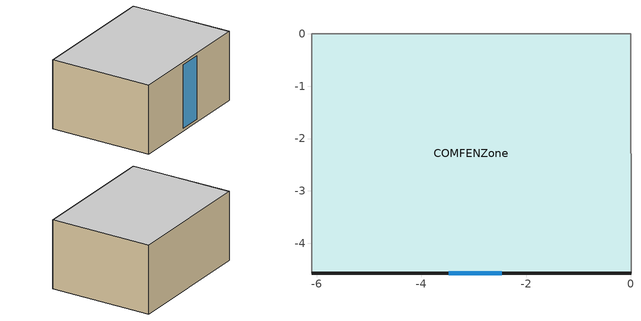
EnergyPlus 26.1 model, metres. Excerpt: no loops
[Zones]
COMFENZone
 floor adiabatic (FLOOR-1): -6.1,-4.57 -6.1,0 0,0 0,-4.57 z0
 wall outside (ExtWall_Const): -6.1,-4.57 0,-4.57 z0:3.05
 wall adiabatic (INTWALL-1): 0,-4.57 0,0 -6.1,0 -6.1,-4.57 z0:3.05
 window (CFS_Glz_1): -3.48,-4.57 -2.47,-4.57 z0.11:2.93
 ceiling adiabatic (CEILING-1): 0,-4.57 0,0 -6.1,0 -6.1,-4.57 z3.05
[Building]
Office: Loads convergence tolerance value=0.04; Maximum number of warmup days=25; Minimum number of warmup days=6; North axis=0; Solar distribution=FullInteriorAndExteriorWithReflections; Temperature convergence tolerance value=0.4; Terrain=Suburbs
[Site:GroundTemperature:BuildingSurface]
5.93, 3.8, 3.34, 3.98, 7.18, 10.62, 13.78, 15.98, 16.49, 15.25, 12.51, 9.17
[Site:Location]
Chicago Ohare Intl Ap_IL_USA Design_Conditions: Elevation=201; Latitude=41.98; Longitude=-87.92; Time zone=-6
[SizingPeriod:DesignDay] Barometric pressure=98934; Day of month=21; Daylight saving time indicator=No; Dry bulb temperature range modifier type=DefaultMultipliers; Humidity condition type=WetBulb; Rain indicator=No; Snow indicator=No
Name | Ashrae clear sky optical depth for beam irradiance taub | Ashrae clear sky optical depth for diffuse irradiance taud | Daily dry bulb temperature range | Day type | Maximum dry bulb temperature | Month | Solar model indicator | Wetbulb or dewpoint at maximum dry bulb | Wind direction | Wind speed | Sky clearness
Chicago Ohare Intl Ap Ann Clg .4% Condns DB=>MWB | 0.455 | 2.05 | 10.5 | SummerDesignDay | 33.3 | 7 | ASHRAETau | 23.7 | 230 | 5.2
Chicago Ohare Intl Ap Ann Htg 99.6% Condns DB |  |  | 0 | WinterDesignDay | -20 | 1 | ASHRAEClearSky | -20 | 270 | 4.9 | 0
[Construction]
CEILING-1: CC24
ExtWall_Const: Mat_46, Mat_63, Mat_26, Mat_Composite_88_52, Mat_26
FLOOR-1: CC24, CP01
INTWALL-1: GP02, AL21, GP02
InteriorFurnishings: Std Wood 6inch
[Construction:ComplexFenestrationState]
CFS_Glz_1: CFS_Glz_1_Layer_1_bAbs, CFS_Glz_1_Layer_1_fAbs, Glass_103_Layer, CFS_Glz_1_Basis, None, LBNLWINDOW, Gap_1_Glz_1_Layer_1, CFS_Glz_1_RbSol, CFS_Glz_1_TfSol, CFS_Glz_1_Rbvis, CFS_Glz_1_Tfvis, ThermParam_Glz_1, CFS_Glz_1_Layer_2_bAbs, CFS_Glz_1_Layer_2_fAbs, Shade_14_Layer
[Material] Thermal absorptance=0.9
Name | Conductivity | Density | Roughness | Solar absorptance | Specific heat | Thickness | Visible absorptance
CC24 | 0.361 | 1280 | MediumRough | 0.75 | 838 | 0.1016 | 0.75
GP02 | 0.16 | 801 | MediumSmooth | 0.75 | 837 | 0.0159 | 0.75
Mat_26 | 0.158651 | 640.7384 | MediumSmooth | 0.5 | 1130.436 | 0.015875 | 0.5
Mat_46 | 1.80274 | 2242.58 | MediumSmooth | 0.5 | 837.36 | 0.0254 | 0.5
Mat_63 | 0.036057 | 20.0231 | MediumRough | 0.5 | 1465.38 | 0.02413 | 0.5
Mat_Composite_88_52 | 0.0432684 | 52.7858 | Rough | 0.7 | 911.937 | 0.0836148 | 0.7
Std Wood 6inch | 0.12 | 540 | MediumSmooth | 0.7 | 1210 | 0.15 | 0.7
[Material:AirGap]
AL21: Thermal resistance=0.157
[Material:NoMass]
CP01: Roughness=Rough; Solar absorptance=0.75; Thermal absorptance=0.9; Thermal resistance=0.366; Visible absorptance=0.75
[WindowMaterial:ComplexShade]
Shade_14_Layer: Back emissivity=0.9; Bottom opening multiplier=0; Conductivity=159.2276; Front emissivity=0.9; Front opening multiplier=0.05; Ir transmittance=0; Layer type=VenetianHorizontal; Left side opening multiplier=0; Right side opening multiplier=0; Slat angle=45; Slat conductivity=159.2276; Slat curve=0; Slat spacing=0.0201; Slat thickness=0.001; Slat width=0.0254; Thickness=0.001016; Top opening multiplier=0
[WindowMaterial:Gap]
Gap_1_Glz_1_Layer_1: Gas or gas mixture=Gap_1_W_0_0127; Pressure=101300; Thickness=0.0127
[WindowMaterial:Gas]
Gap_1_W_0_0127: Gas type=Air; Thickness=0.0127
[WindowMaterial:Glazing]
Glass_103_Layer: Back side infrared hemispherical emissivity=0.84; Conductivity=1; Front side infrared hemispherical emissivity=0.84; Infrared transmittance at normal incidence=0; Optical data type=BSDF; Poisson s ratio=0.22; Thickness=0.005715; Young s modulus=7.2e+10
[AvailabilityManager:NightCycle]
SYS-1 Availability 1: Applicability schedule=SysAvailApplicSch; Control type=CycleOnAny; Cycling run time=7200; Cycling run time control type=FixedRunTime; Fan schedule=FAN-SCHED; Thermostat tolerance=4
[Daylighting:Controls]
COMFENZone_DaylCtrl: Daylighting reference point name 1=COMFENZone_DaylRefPt1; Fraction of lights controlled by reference point 1=1; Illuminance setpoint at reference point 1=538.195; Daylighting method=SplitFlux; Glare calculation azimuth angle of view direction clockwise from zone y axis=90; Glare calculation daylighting reference point=COMFENZone_DaylRefPt1; Lighting control type=Continuous; Maximum allowable discomfort glare index=22; Minimum input power fraction for continuous or continuousoff dimming control=0.1; Minimum light output fraction for continuous or continuousoff dimming control=0.05; Number of stepped control steps=3; Probability lighting will be reset when needed in manual stepped control=1; Zone or space=COMFENZone
[ElectricEquipment]
COMFENZone ElecEq: Design level=27.877; Design level calculation method=EquipmentLevel; End use subcategory=0; Fraction latent=0; Fraction lost=0; Fraction radiant=0.5; Schedule=EQUIP-SCHED; Zone or zonelist or space or spacelist=COMFENZone
[InternalMass]
COMFENZone Internal Mass: Zone or zonelist=COMFENZone; Construction=InteriorFurnishings; Surface area=55.754
[Lights]
COMFENZone Lights: Design level calculation method=LightingLevel; End use subcategory=GeneralLights; Fraction radiant=0.7; Fraction replaceable=1; Fraction visible=0.2; Lighting level=83.631; Return air fraction=0; Schedule=LIGHT-SCHED; Zone or zonelist or space or spacelist=COMFENZone
[Matrix:TwoDimension]
Name | Number of columns | Number of rows | Value 1 | Value 2 | Value 3 | Value 4 | Value 5 | Value 6 | Value 7 | Value 8 | Value 9 | Value 10 | Value 11 | Value 12 | Value 13 | Value 14 | Value 15 | Value 16 | Value 17 | Value 18 | Value 19 | Value 20 | Value 21 | Value 22 | Value 23 | Value 24 | Value 25 | Value 26 | Value 27 | Value 28 | Value 29 | Value 30 | Value 31 | Value 32 | Value 33 | Value 34 | Value 35 | Value 36 | Value 37 | Value 38 | Value 39 | Value 40 | Value 41 | Value 42 | Value 43 | Value 44 | Value 45 | Value 46 | Value 47 | Value 48 | Value 49 | Value 50 | Value 51 | Value 52 | Value 53 | Value 54 | Value 55 | Value 56 | Value 57 | Value 58 | Value 59 | Value 60 | Value 61 | Value 62 | Value 63 | Value 64 | Value 65 | Value 66 | Value 67 | Value 68 | Value 69 | Value 70 | Value 71 | Value 72 | Value 73 | Value 74 | Value 75 | Value 76 | Value 77 | Value 78 | Value 79 | Value 80 | Value 81 | Value 82 | Value 83 | Value 84 | Value 85 | Value 86 | Value 87 | Value 88 | Value 89 | Value 90 | Value 91 | Value 92 | Value 93 | Value 94 | Value 95 | Value 96 | Value 97 | Value 98 | Value 99 | Value 100 | Value 101 | Value 102 | Value 103 | Value 104 | Value 105 | Value 106 | Value 107 | Value 108 | Value 109 | Value 110 | Value 111 | Value 112 | Value 113 | Value 114 | Value 115 | Value 116 | Value 117 | Value 118 | Value 119 | Value 120 | Value 121 | Value 122 | Value 123 | Value 124 | Value 125 | Value 126 | Value 127 | Value 128 | Value 129 | Value 130 | Value 131 | Value 132 | Value 133 | Value 134 | Value 135 | Value 136 | Value 137 | Value 138 | Value 139 | Value 140 | Value 141 | Value 142 | Value 143 | Value 144 | Value 145
CFS_Glz_1_Basis | 2 | 9 | 0 | 1 | 10 | 8 | 20 | 16 | 30 | 20 | 40 | 24 | 50 | 24 | 60 | 24 | 70 | 16 | 82.5 | 12
CFS_Glz_1_Layer_1_bAbs | 145 | 1 | 0.0415 | 0.04159 | 0.02744 | 0.02631 | 0.02744 | 0.04159 | 0.05659 | 0.0628 | 0.05659 | 0.04188 | 0.02718 | 0.02453 | 0.02283 | 0.02219 | 0.02277 | 0.02453 | 0.02705 | 0.04188 | 0.0586 | 0.07348 | 0.08305 | 0.08662 | 0.08335 | 0.07348 | 0.05933 | 0.04234 | 0.02626 | 0.02273 | 0.02079 | 0.01998 | 0.01971 | 0.01998 | 0.02079 | 0.02273 | 0.02626 | 0.04234 | 0.06495 | 0.08541 | 0.10168 | 0.11214 | 0.11575 | 0.11214 | 0.10168 | 0.08541 | 0.06495 | 0.04299 | 0.02541 | 0.02125 | 0.01955 | 0.01825 | 0.01743 | 0.01715 | 0.01743 | 0.01825 | 0.01955 | 0.02125 | 0.02541 | 0.04299 | 0.07172 | 0.09862 | 0.12175 | 0.13955 | 0.15075 | 0.15458 | 0.15075 | 0.13955 | 0.12175 | 0.09862 | 0.07172 | 0.04378 | 0.02341 | 0.01953 | 0.01711 | 0.01626 | 0.01579 | 0.01563 | 0.01579 | 0.01626 | 0.01711 | 0.01953 | 0.02341 | 0.04378 | 0.08679 | 0.1271 | 0.16186 | 0.18089 | 0.1694 | 0.16547 | 0.1694 | 0.18089 | 0.16186 | 0.1271 | 0.08679 | 0.04467 | 0.02097 | 0.01691 | 0.0155 | 0.01442 | 0.01375 | 0.01352 | 0.01375 | 0.01442 | 0.0155 | 0.01691 | 0.02097 | 0.04467 | 0.11099 | 0.17342 | 0.16987 | 0.14091 | 0.12264 | 0.11639 | 0.12264 | 0.14091 | 0.16987 | 0.17342 | 0.11099 | 0.0455 | 0.01627 | 0.01312 | 0.01252 | 0.0123 | 0.0125 | 0.01312 | 0.01609 | 0.0455 | 0.2006 | 0.09577 | 0.06555 | 0.06173 | 0.06523 | 0.09577 | 0.19558 | 0.04511 | 0.01122 | 0.01041 | 0.01041 | 0.01041 | 0.01122 | 0.04511 | 0.05112 | 0.04367 | 0.04365 | 0.04367 | 0.05112
CFS_Glz_1_Layer_1_fAbs | 145 | 1 | 0.20429 | 0.20511 | 0.19906 | 0.19655 | 0.19906 | 0.20511 | 0.21096 | 0.21202 | 0.21096 | 0.20755 | 0.20096 | 0.19511 | 0.19136 | 0.18996 | 0.19124 | 0.19511 | 0.20067 | 0.20755 | 0.2136 | 0.21606 | 0.21765 | 0.21824 | 0.2177 | 0.21606 | 0.21372 | 0.21143 | 0.2029 | 0.1952 | 0.18909 | 0.18517 | 0.18382 | 0.18517 | 0.18909 | 0.1952 | 0.2029 | 0.21143 | 0.21827 | 0.22151 | 0.22356 | 0.22459 | 0.22494 | 0.22459 | 0.22356 | 0.22151 | 0.21827 | 0.21635 | 0.20615 | 0.19665 | 0.18849 | 0.18222 | 0.17829 | 0.17694 | 0.17829 | 0.18222 | 0.18849 | 0.19665 | 0.20615 | 0.21635 | 0.22383 | 0.22767 | 0.22982 | 0.23146 | 0.2325 | 0.23285 | 0.2325 | 0.23146 | 0.22982 | 0.22767 | 0.22383 | 0.2213 | 0.2073 | 0.19427 | 0.18307 | 0.17647 | 0.17845 | 0.17912 | 0.17845 | 0.17647 | 0.18307 | 0.19427 | 0.2073 | 0.2213 | 0.23027 | 0.23434 | 0.23728 | 0.23842 | 0.23906 | 0.23928 | 0.23906 | 0.23842 | 0.23728 | 0.23434 | 0.23027 | 0.22388 | 0.20496 | 0.18734 | 0.18516 | 0.18941 | 0.19209 | 0.193 | 0.19209 | 0.18941 | 0.18516 | 0.18734 | 0.20496 | 0.22388 | 0.23436 | 0.23898 | 0.24076 | 0.24213 | 0.24299 | 0.24328 | 0.24299 | 0.24213 | 0.24076 | 0.23898 | 0.23436 | 0.2183 | 0.18328 | 0.19512 | 0.20042 | 0.20172 | 0.20053 | 0.19512 | 0.18385 | 0.2183 | 0.23165 | 0.23503 | 0.23578 | 0.23607 | 0.23581 | 0.23503 | 0.23183 | 0.17231 | 0.16681 | 0.16877 | 0.16877 | 0.16877 | 0.16681 | 0.17231 | 0.18075 | 0.1812 | 0.1812 | 0.1812 | 0.18075
CFS_Glz_1_Layer_2_bAbs | 145 | 1 | 0.39194 | 0.39193 | 0.43361 | 0.43054 | 0.43361 | 0.39193 | 0.34789 | 0.32943 | 0.34789 | 0.39194 | 0.43291 | 0.42572 | 0.4211 | 0.41938 | 0.42095 | 0.42572 | 0.43257 | 0.39194 | 0.34374 | 0.30045 | 0.2726 | 0.26221 | 0.27172 | 0.30045 | 0.34164 | 0.392 | 0.43041 | 0.42084 | 0.41394 | 0.40988 | 0.40847 | 0.40988 | 0.41394 | 0.42084 | 0.43041 | 0.392 | 0.32887 | 0.2713 | 0.22545 | 0.19594 | 0.18576 | 0.19594 | 0.22545 | 0.2713 | 0.32887 | 0.39223 | 0.42811 | 0.4163 | 0.40768 | 0.40107 | 0.39691 | 0.39549 | 0.39691 | 0.40107 | 0.40768 | 0.4163 | 0.42811 | 0.39223 | 0.31573 | 0.24361 | 0.1814 | 0.13347 | 0.10326 | 0.09294 | 0.10326 | 0.13347 | 0.1814 | 0.24361 | 0.31573 | 0.39288 | 0.42268 | 0.40756 | 0.39531 | 0.39055 | 0.38789 | 0.38698 | 0.38789 | 0.39055 | 0.39531 | 0.40756 | 0.42268 | 0.39288 | 0.28579 | 0.18456 | 0.0969 | 0.05255 | 0.0954 | 0.11002 | 0.0954 | 0.05255 | 0.0969 | 0.18456 | 0.28579 | 0.39461 | 0.41488 | 0.39427 | 0.38624 | 0.38009 | 0.37621 | 0.37489 | 0.37621 | 0.38009 | 0.38624 | 0.39427 | 0.41488 | 0.39461 | 0.24538 | 0.10275 | 0.13449 | 0.22973 | 0.2897 | 0.31018 | 0.2897 | 0.22973 | 0.13449 | 0.10275 | 0.24538 | 0.39894 | 0.39062 | 0.37236 | 0.36779 | 0.36609 | 0.36765 | 0.37236 | 0.38962 | 0.39894 | 0.10572 | 0.38948 | 0.46207 | 0.46948 | 0.46269 | 0.38948 | 0.11939 | 0.41305 | 0.3579 | 0.35176 | 0.35176 | 0.35176 | 0.3579 | 0.41305 | 0.48848 | 0.48862 | 0.48862 | 0.48862 | 0.48848
CFS_Glz_1_Layer_2_fAbs | 145 | 1 | 0.30321 | 0.30287 | 0.26511 | 0.24946 | 0.26511 | 0.30287 | 0.33814 | 0.33652 | 0.33814 | 0.30174 | 0.2606 | 0.22408 | 0.20065 | 0.19192 | 0.19991 | 0.22408 | 0.25883 | 0.30174 | 0.33652 | 0.33275 | 0.33033 | 0.32943 | 0.33025 | 0.33275 | 0.33633 | 0.29944 | 0.24602 | 0.19783 | 0.15958 | 0.13502 | 0.12656 | 0.13502 | 0.15958 | 0.19783 | 0.24602 | 0.29944 | 0.33266 | 0.32768 | 0.32375 | 0.32123 | 0.32037 | 0.32123 | 0.32375 | 0.32768 | 0.33266 | 0.29504 | 0.23097 | 0.17126 | 0.11998 | 0.08064 | 0.05591 | 0.04747 | 0.05591 | 0.08064 | 0.11998 | 0.17126 | 0.23097 | 0.29504 | 0.32658 | 0.32043 | 0.31517 | 0.31114 | 0.3086 | 0.30774 | 0.3086 | 0.31114 | 0.31517 | 0.32043 | 0.32658 | 0.28628 | 0.19798 | 0.11569 | 0.04503 | 0.00899 | 0.04235 | 0.05372 | 0.04235 | 0.00899 | 0.04503 | 0.11569 | 0.19798 | 0.28628 | 0.31419 | 0.30574 | 0.2985 | 0.29598 | 0.29461 | 0.29414 | 0.29461 | 0.29598 | 0.2985 | 0.30574 | 0.31419 | 0.2677 | 0.14769 | 0.03586 | 0.05888 | 0.13099 | 0.17632 | 0.19179 | 0.17632 | 0.13099 | 0.05888 | 0.03586 | 0.14769 | 0.2677 | 0.28995 | 0.27855 | 0.2747 | 0.27175 | 0.26989 | 0.26926 | 0.26989 | 0.27175 | 0.2747 | 0.27855 | 0.28995 | 0.22623 | 0.00647 | 0.20873 | 0.26251 | 0.26788 | 0.26296 | 0.20873 | 0.01628 | 0.22623 | 0.23393 | 0.22668 | 0.2254 | 0.22492 | 0.22536 | 0.22668 | 0.23353 | 0.10296 | 0.12825 | 0.1301 | 0.1301 | 0.1301 | 0.12825 | 0.10296 | 0.10134 | 0.10056 | 0.10056 | 0.10056 | 0.10134
[People]
COMFENZone People 1: Activity level schedule=ACTIVITY-SCHED; Air velocity schedule=AIR_VELO-SCHED; Clothing insulation calculation method=ClothingInsulationSchedule; Clothing insulation schedule=CLOTHING-SCHED; Fraction radiant=0.3; Mean radiant temperature calculation type=EnclosureAveraged; Number of people=2; Number of people calculation method=People; Number of people schedule=OCC-SCHED; Thermal comfort model 1 type=AdaptiveASH55; Thermal comfort model 2 type=Fanger; Work efficiency schedule=WORK_EFF-SCHED; Zone or zonelist or space or spacelist=COMFENZone
[WindowThermalModel:Params]
ThermParam_Glz_1: Deflection model=NoDeflection; Sdscalar=1; Standard=ISO15099; Thermal model=ISO15099
[Zone]
COMFENZone: Ceiling height=3.05; Multiplier=1; Type=1; Volume=85.0248
[ZoneInfiltration:DesignFlowRate]
COMFENZone Infil: Constant term coefficient=1; Design flow rate calculation method=Flow/ExteriorArea; Flow rate per exterior surface area=0.000302; Schedule=INFIL-SCHED; Temperature term coefficient=0; Velocity squared term coefficient=0; Velocity term coefficient=0; Zone or zonelist or space or spacelist=COMFENZone
[Schedule:Compact]
ACTIVITY-SCHED: Through: 12/31, For: AllDays, Until: 24:00, 120
AIR_VELO-SCHED: Through: 12/31, For: AllDays, Until: 24:00, 0.2
CLOTHING-SCHED: Through: 04/30, For: AllDays, Until: 24:00, 1, Through: 09/30, For: AllDays, Until: 24:00, 0.5, Through: 12/31, For: AllDays, Until: 24:00, 1
EQUIP-SCHED: Through: 12/31, For: Weekdays, Until: 08:00, 0.4, Until: 12:00, 0.9, Until: 13:00, 0.8, Until: 17:00, 0.9, Until: 18:00, 0.8, Until: 20:00, 0.6, Until: 22:00, 0.5, Until: 24:00, 0.4, For: Saturday, Until: 06:00, 0.3, Until: 08:00, 0.4, Until: 14:00, 0.5, Until: 17:00, 0.35, Until: 24:00, 0.3, For: SummerDesignDay, Until: 24:00, 1, For: WinterDesignDay, Until: 24:00, 0, For: AllOtherDays, Until: 24:00, 0.3
FAN-SCHED: Through: 12/31, For: Weekdays SummerDesignDay, Until: 06:00, 0, Until: 22:00, 1, Until: 24:00, 0, For: Saturday WinterDesignDay, Until: 06:00, 0, Until: 18:00, 1, Until: 24:00, 0, For: AllOtherDays, Until: 24:00, 0
INFIL-SCHED: Through: 12/31, For: Weekdays SummerDesignDay, Until: 06:00, 1, Until: 22:00, 0.25, Until: 24:00, 1, For: Saturday WinterDesignDay, Until: 06:00, 1, Until: 18:00, 0.25, Until: 24:00, 1, For: Sunday Holidays AllOtherDays, Until: 24:00, 1
LIGHT-SCHED: Through: 12/31, For: Weekdays, Until: 05:00, 0.05, Until: 07:00, 0.1, Until: 08:00, 0.3, Until: 17:00, 0.9, Until: 18:00, 0.7, Until: 20:00, 0.5, Until: 22:00, 0.3, Until: 23:00, 0.1, Until: 24:00, 0.05, For: Saturday, Until: 06:00, 0.05, Until: 08:00, 0.1, Until: 14:00, 0.5, Until: 17:00, 0.15, Until: 24:00, 0.05, For: SummerDesignDay, Until: 24:00, 1, For: WinterDesignDay, Until: 24:00, 0, For: AllOtherDays, Until: 24:00, 0.05
OCC-SCHED: Through: 12/31, For: SummerDesignDay, Until: 06:00, 0, Until: 22:00, 1, Until: 24:00, 0.05, For: Weekdays, Until: 06:00, 0, Until: 07:00, 0.1, Until: 08:00, 0.2, Until: 12:00, 0.95, Until: 13:00, 0.5, Until: 17:00, 0.95, Until: 18:00, 0.7, Until: 20:00, 0.4, Until: 22:00, 0.1, Until: 24:00, 0.05, For: Saturday, Until: 06:00, 0, Until: 08:00, 0.1, Until: 14:00, 0.5, Until: 17:00, 0.1, Until: 24:00, 0, For: AllOtherDays, Until: 24:00, 0
SysAvailApplicSch: Through: 12/31, For: AllDays, Until: 24:00, 1
WORK_EFF-SCHED: Through: 12/31, For: AllDays, Until: 24:00, 0
